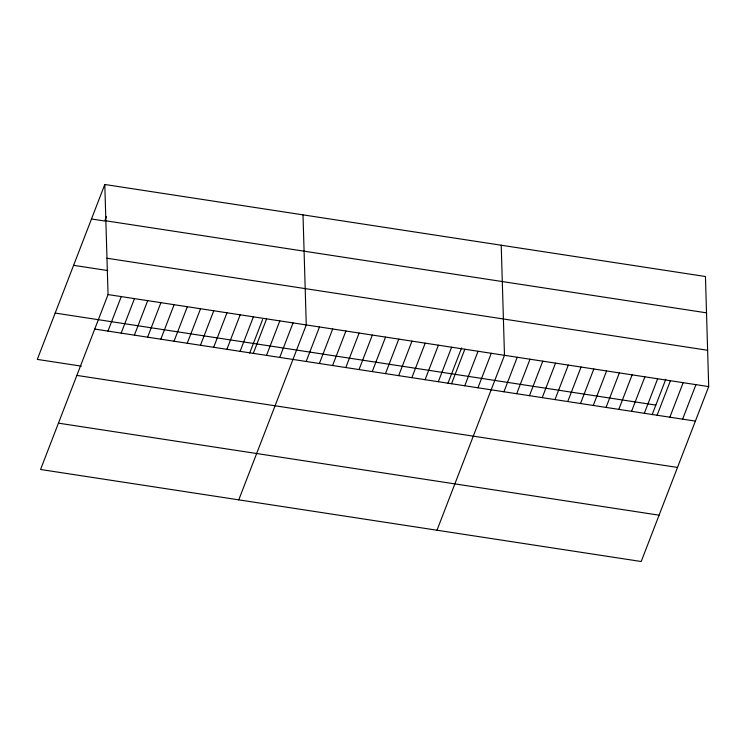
<?xml version="1.0" encoding="UTF-8"?>
<svg xmlns="http://www.w3.org/2000/svg" width="746" height="746" viewBox="0 0 746 746"><rect width="100%" height="100%" fill="white"/><g stroke="black" fill="none" stroke-linecap="round" stroke-linejoin="round"><path stroke-width="1.12" d="M104.794 184.486L108.049 294.567L40.554 469.486L641.206 561.514L708.7 386.596L705.446 276.514L104.794 184.486L37.3 359.404L81.351 366.146M106.361 216.704L104.692 221.012L91.478 218.988M107.956 331.093L121.262 296.591M121.169 333.117L134.476 298.614M134.383 335.15L147.699 300.638M147.596 337.173L160.912 302.662M160.81 339.197L174.126 304.685M174.023 341.22L187.339 306.718M187.237 343.244L200.553 308.741M200.45 345.267L213.766 310.765M213.664 347.291L226.98 312.788M226.877 349.315L240.193 314.812M240.091 351.347L253.407 316.836M249.668 353.091L262.601 319.568M253.304 353.371L266.62 318.859M266.518 355.394L279.834 320.883M279.741 357.418L293.047 322.915M238.767 499.857L306.27 324.939L303.007 214.857M306.168 361.465L319.484 326.962M319.381 363.488L332.697 328.986M332.595 365.521L345.911 331.01M345.808 367.545L359.124 333.033M359.022 369.568L372.338 335.057M372.235 371.592L385.551 337.089M385.449 373.615L398.765 339.113M398.662 375.639L411.978 341.136M411.876 377.663L425.192 343.16M425.089 379.686L438.406 345.184M438.312 381.719L451.619 347.207M447.88 383.463L461.587 347.944M451.526 383.742L464.833 349.231M464.739 385.766L478.055 351.254M477.953 387.789L491.269 353.287M436.988 530.229L504.483 355.31L501.219 245.229M503.932 391.771L517.239 357.259M516.689 393.729L530.005 359.218M529.455 395.678L542.771 361.176M542.221 397.637L555.537 363.134M554.987 399.595L568.303 365.083M567.743 401.553L581.059 367.041M580.509 403.502L593.825 369M593.275 405.46L606.591 370.958M606.041 407.419L619.357 372.907M618.807 409.368L632.114 374.865M631.564 411.326L644.88 376.823M644.33 413.284L657.646 378.781M652.107 414.748L665.805 379.238M657.095 415.242L670.412 380.73M669.861 417.191L683.168 382.689M682.618 419.149L695.934 384.647M105.867 220.807L706.518 312.844M106.976 258.237L707.628 350.275M73.602 265.324L107.741 270.556M108.049 294.567L708.7 386.596M55.176 313.068L655.827 405.097M94.733 329.07L695.384 421.108M76.857 375.406L677.508 467.444M58.44 423.15L659.082 515.178"/></g></svg>
